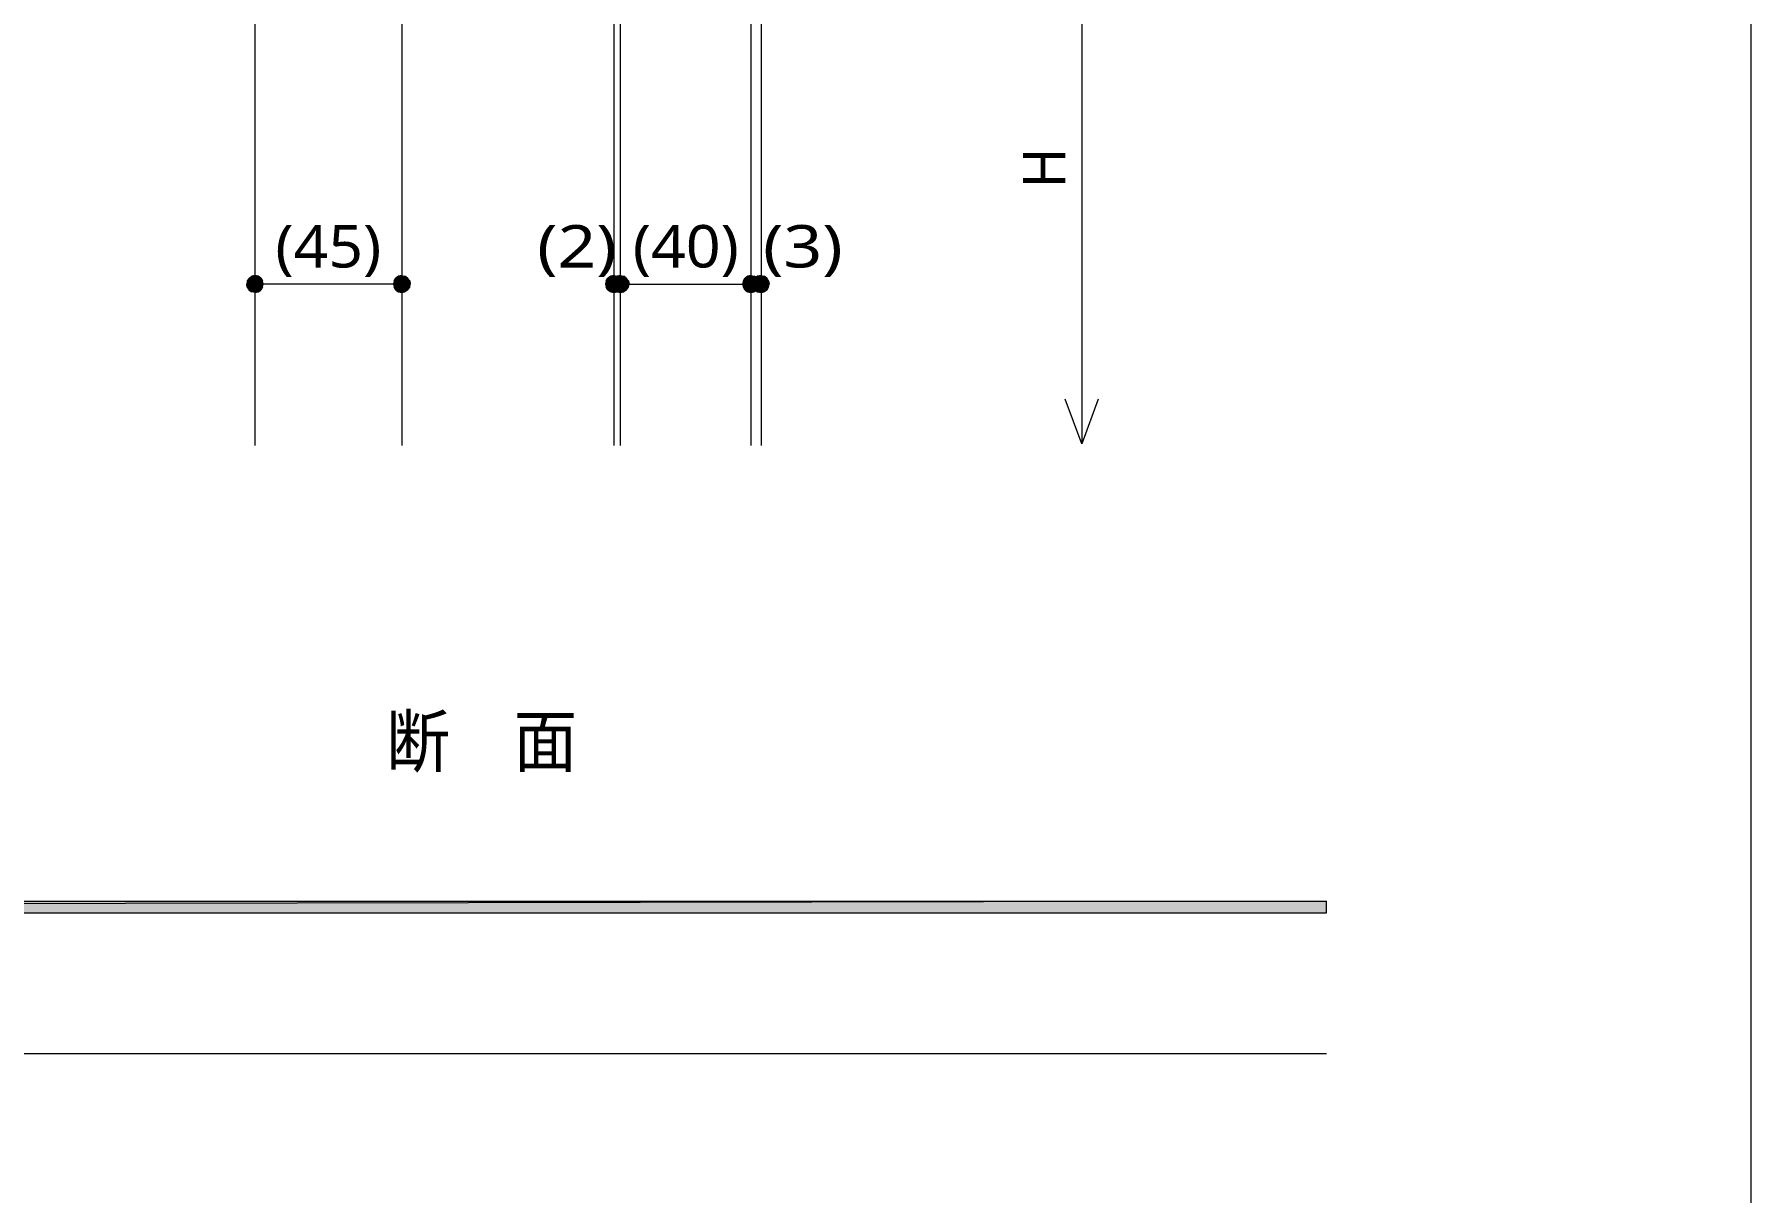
# Model space of a CAD drawing. Header units: millimetres. Extents: x 0 to 420, y 0 to 297.
# Drawn here: x 315 to 420.2, y 148.5 to 219.4 of the extents above; entities that cross this region are included whole.
import ezdxf
from ezdxf.enums import TextEntityAlignment as Align

# ---------------------------------------------------------------- set-up
doc = ezdxf.new("R2010")
doc.units = ezdxf.units.MM
doc.styles.add('kst32b', font='NotoSansJP-Variable.ttf')

msp = doc.modelspace()

# ---------------------------------------------------------------- hatches: boundary and pattern name
h = msp.add_hatch(color=7)
h.paths.add_polyline_path([(328.04, 204.34), (328, 204.13), (328.51, 204.13), (328.04, 204.34)])
h.paths.add_polyline_path([(328, 204.13), (328.51, 204.13), (328.04, 203.94), (328, 204.13)])
h.paths.add_polyline_path([(328.51, 204.13), (328.04, 203.94), (328.15, 203.77), (328.51, 204.13)])
h = msp.add_hatch(color=7)
h.paths.add_polyline_path([(328.51, 204.66), (328.32, 204.62), (328.51, 204.13), (328.51, 204.66)])
h.paths.add_polyline_path([(328.32, 204.62), (328.51, 204.13), (328.15, 204.49), (328.32, 204.62)])
h.paths.add_polyline_path([(328.51, 204.13), (328.15, 204.49), (328.04, 204.34), (328.51, 204.13)])
h = msp.add_hatch(color=7)
h.paths.add_polyline_path([(328.15, 203.77), (328.32, 203.67), (328.51, 204.13), (328.15, 203.77)])
h.paths.add_polyline_path([(328.32, 203.67), (328.51, 204.13), (328.51, 203.62), (328.32, 203.67)])
h.paths.add_polyline_path([(328.51, 204.13), (328.51, 203.62), (328.7, 203.67), (328.51, 204.13)])
for points in [[(328.7, 204.62), (328.51, 204.66), (328.51, 204.13), (328.7, 204.62)], [(337.31, 203.67), (337.5, 203.62), (337.5, 204.13), (337.31, 203.67)], [(350.31, 203.67), (350.5, 203.62), (350.5, 204.13), (350.31, 203.67)], [(350.71, 203.67), (350.9, 203.62), (350.9, 204.13), (350.71, 203.67)], [(358.71, 203.67), (358.9, 203.62), (358.9, 204.13), (358.71, 203.67)], [(359.3, 203.67), (359.52, 203.62), (359.52, 204.13), (359.3, 203.67)]]:
    msp.add_hatch(color=7).paths.add_polyline_path(points)
h = msp.add_hatch(color=7)
h.paths.add_polyline_path([(329.01, 204.13), (328.97, 204.34), (328.51, 204.13), (329.01, 204.13)])
h.paths.add_polyline_path([(328.97, 204.34), (328.51, 204.13), (328.87, 204.49), (328.97, 204.34)])
h.paths.add_polyline_path([(328.51, 204.13), (328.87, 204.49), (328.7, 204.62), (328.51, 204.13)])
h = msp.add_hatch(color=7)
h.paths.add_polyline_path([(328.7, 203.67), (328.87, 203.77), (328.51, 204.13), (328.7, 203.67)])
h.paths.add_polyline_path([(328.87, 203.77), (328.51, 204.13), (328.97, 203.94), (328.87, 203.77)])
h.paths.add_polyline_path([(328.51, 204.13), (328.97, 203.94), (329.01, 204.13), (328.51, 204.13)])
h = msp.add_hatch(color=7)
h.paths.add_polyline_path([(337.31, 204.62), (337.14, 204.49), (337.5, 204.13), (337.31, 204.62)])
h.paths.add_polyline_path([(337.14, 204.49), (337.5, 204.13), (337.04, 204.34), (337.14, 204.49)])
h.paths.add_polyline_path([(337.5, 204.13), (337.04, 204.34), (336.99, 204.13), (337.5, 204.13)])
h = msp.add_hatch(color=7)
h.paths.add_polyline_path([(336.99, 204.13), (337.04, 203.94), (337.5, 204.13), (336.99, 204.13)])
h.paths.add_polyline_path([(337.04, 203.94), (337.5, 204.13), (337.14, 203.77), (337.04, 203.94)])
h.paths.add_polyline_path([(337.5, 204.13), (337.14, 203.77), (337.31, 203.67), (337.5, 204.13)])
h = msp.add_hatch(color=7)
h.paths.add_polyline_path([(337.86, 204.49), (337.69, 204.62), (337.5, 204.13), (337.86, 204.49)])
h.paths.add_polyline_path([(337.69, 204.62), (337.5, 204.13), (337.5, 204.66), (337.69, 204.62)])
h.paths.add_polyline_path([(337.5, 204.13), (337.5, 204.66), (337.31, 204.62), (337.5, 204.13)])
h = msp.add_hatch(color=7)
h.paths.add_polyline_path([(337.99, 203.94), (338.01, 204.13), (337.5, 204.13), (337.99, 203.94)])
h.paths.add_polyline_path([(338.01, 204.13), (337.5, 204.13), (337.99, 204.34), (338.01, 204.13)])
h.paths.add_polyline_path([(337.5, 204.13), (337.99, 204.34), (337.86, 204.49), (337.5, 204.13)])
h = msp.add_hatch(color=7)
h.paths.add_polyline_path([(337.5, 203.62), (337.69, 203.67), (337.5, 204.13), (337.5, 203.62)])
h.paths.add_polyline_path([(337.69, 203.67), (337.5, 204.13), (337.86, 203.77), (337.69, 203.67)])
h.paths.add_polyline_path([(337.5, 204.13), (337.86, 203.77), (337.99, 203.94), (337.5, 204.13)])
h = msp.add_hatch(color=7)
h.paths.add_polyline_path([(350.31, 204.62), (350.14, 204.49), (350.5, 204.13), (350.31, 204.62)])
h.paths.add_polyline_path([(350.14, 204.49), (350.5, 204.13), (350.03, 204.34), (350.14, 204.49)])
h.paths.add_polyline_path([(350.5, 204.13), (350.03, 204.34), (349.99, 204.13), (350.5, 204.13)])
h = msp.add_hatch(color=7)
h.paths.add_polyline_path([(349.99, 204.13), (350.03, 203.94), (350.5, 204.13), (349.99, 204.13)])
h.paths.add_polyline_path([(350.03, 203.94), (350.5, 204.13), (350.14, 203.77), (350.03, 203.94)])
h.paths.add_polyline_path([(350.5, 204.13), (350.14, 203.77), (350.31, 203.67), (350.5, 204.13)])
h = msp.add_hatch(color=7)
h.paths.add_polyline_path([(350.88, 204.49), (350.71, 204.62), (350.5, 204.13), (350.88, 204.49)])
h.paths.add_polyline_path([(350.71, 204.62), (350.5, 204.13), (350.5, 204.66), (350.71, 204.62)])
h.paths.add_polyline_path([(350.5, 204.13), (350.5, 204.66), (350.31, 204.62), (350.5, 204.13)])
h = msp.add_hatch(color=7)
h.paths.add_polyline_path([(350.71, 204.62), (350.54, 204.49), (350.9, 204.13), (350.71, 204.62)])
h.paths.add_polyline_path([(350.54, 204.49), (350.9, 204.13), (350.44, 204.34), (350.54, 204.49)])
h.paths.add_polyline_path([(350.9, 204.13), (350.44, 204.34), (350.39, 204.13), (350.9, 204.13)])
h = msp.add_hatch(color=7)
h.paths.add_polyline_path([(350.39, 204.13), (350.44, 203.94), (350.9, 204.13), (350.39, 204.13)])
h.paths.add_polyline_path([(350.44, 203.94), (350.9, 204.13), (350.54, 203.77), (350.44, 203.94)])
h.paths.add_polyline_path([(350.9, 204.13), (350.54, 203.77), (350.71, 203.67), (350.9, 204.13)])
h = msp.add_hatch(color=7)
h.paths.add_polyline_path([(350.99, 203.94), (351.03, 204.13), (350.5, 204.13), (350.99, 203.94)])
h.paths.add_polyline_path([(351.03, 204.13), (350.5, 204.13), (350.99, 204.34), (351.03, 204.13)])
h.paths.add_polyline_path([(350.5, 204.13), (350.99, 204.34), (350.88, 204.49), (350.5, 204.13)])
h = msp.add_hatch(color=7)
h.paths.add_polyline_path([(350.5, 203.62), (350.71, 203.67), (350.5, 204.13), (350.5, 203.62)])
h.paths.add_polyline_path([(350.71, 203.67), (350.5, 204.13), (350.88, 203.77), (350.71, 203.67)])
h.paths.add_polyline_path([(350.5, 204.13), (350.88, 203.77), (350.99, 203.94), (350.5, 204.13)])
h = msp.add_hatch(color=7)
h.paths.add_polyline_path([(351.26, 204.49), (351.11, 204.62), (350.9, 204.13), (351.26, 204.49)])
h.paths.add_polyline_path([(351.11, 204.62), (350.9, 204.13), (350.9, 204.66), (351.11, 204.62)])
h.paths.add_polyline_path([(350.9, 204.13), (350.9, 204.66), (350.71, 204.62), (350.9, 204.13)])
h = msp.add_hatch(color=7)
h.paths.add_polyline_path([(351.39, 203.94), (351.43, 204.13), (350.9, 204.13), (351.39, 203.94)])
h.paths.add_polyline_path([(351.43, 204.13), (350.9, 204.13), (351.39, 204.34), (351.43, 204.13)])
h.paths.add_polyline_path([(350.9, 204.13), (351.39, 204.34), (351.26, 204.49), (350.9, 204.13)])
h = msp.add_hatch(color=7)
h.paths.add_polyline_path([(350.9, 203.62), (351.11, 203.67), (350.9, 204.13), (350.9, 203.62)])
h.paths.add_polyline_path([(351.11, 203.67), (350.9, 204.13), (351.26, 203.77), (351.11, 203.67)])
h.paths.add_polyline_path([(350.9, 204.13), (351.26, 203.77), (351.39, 203.94), (350.9, 204.13)])
h = msp.add_hatch(color=7)
h.paths.add_polyline_path([(358.71, 204.62), (358.54, 204.49), (358.9, 204.13), (358.71, 204.62)])
h.paths.add_polyline_path([(358.54, 204.49), (358.9, 204.13), (358.44, 204.34), (358.54, 204.49)])
h.paths.add_polyline_path([(358.9, 204.13), (358.44, 204.34), (358.39, 204.13), (358.9, 204.13)])
h = msp.add_hatch(color=7)
h.paths.add_polyline_path([(358.39, 204.13), (358.44, 203.94), (358.9, 204.13), (358.39, 204.13)])
h.paths.add_polyline_path([(358.44, 203.94), (358.9, 204.13), (358.54, 203.77), (358.44, 203.94)])
h.paths.add_polyline_path([(358.9, 204.13), (358.54, 203.77), (358.71, 203.67), (358.9, 204.13)])
h = msp.add_hatch(color=7)
h.paths.add_polyline_path([(359.26, 204.49), (359.09, 204.62), (358.9, 204.13), (359.26, 204.49)])
h.paths.add_polyline_path([(359.09, 204.62), (358.9, 204.13), (358.9, 204.66), (359.09, 204.62)])
h.paths.add_polyline_path([(358.9, 204.13), (358.9, 204.66), (358.71, 204.62), (358.9, 204.13)])
h = msp.add_hatch(color=7)
h.paths.add_polyline_path([(359.39, 203.94), (359.41, 204.13), (358.9, 204.13), (359.39, 203.94)])
h.paths.add_polyline_path([(359.41, 204.13), (358.9, 204.13), (359.39, 204.34), (359.41, 204.13)])
h.paths.add_polyline_path([(358.9, 204.13), (359.39, 204.34), (359.26, 204.49), (358.9, 204.13)])
h = msp.add_hatch(color=7)
h.paths.add_polyline_path([(358.9, 203.62), (359.09, 203.67), (358.9, 204.13), (358.9, 203.62)])
h.paths.add_polyline_path([(359.09, 203.67), (358.9, 204.13), (359.26, 203.77), (359.09, 203.67)])
h.paths.add_polyline_path([(358.9, 204.13), (359.26, 203.77), (359.39, 203.94), (358.9, 204.13)])
h = msp.add_hatch(color=7)
h.paths.add_polyline_path([(359.3, 204.62), (359.13, 204.49), (359.52, 204.13), (359.3, 204.62)])
h.paths.add_polyline_path([(359.13, 204.49), (359.52, 204.13), (359.03, 204.34), (359.13, 204.49)])
h.paths.add_polyline_path([(359.52, 204.13), (359.03, 204.34), (358.99, 204.13), (359.52, 204.13)])
h = msp.add_hatch(color=7)
h.paths.add_polyline_path([(358.99, 204.13), (359.03, 203.94), (359.52, 204.13), (358.99, 204.13)])
h.paths.add_polyline_path([(359.03, 203.94), (359.52, 204.13), (359.13, 203.77), (359.03, 203.94)])
h.paths.add_polyline_path([(359.52, 204.13), (359.13, 203.77), (359.3, 203.67), (359.52, 204.13)])
h = msp.add_hatch(color=7)
h.paths.add_polyline_path([(359.88, 204.49), (359.71, 204.62), (359.52, 204.13), (359.88, 204.49)])
h.paths.add_polyline_path([(359.71, 204.62), (359.52, 204.13), (359.52, 204.66), (359.71, 204.62)])
h.paths.add_polyline_path([(359.52, 204.13), (359.52, 204.66), (359.3, 204.62), (359.52, 204.13)])
h = msp.add_hatch(color=7)
h.paths.add_polyline_path([(359.98, 203.94), (360.02, 204.13), (359.52, 204.13), (359.98, 203.94)])
h.paths.add_polyline_path([(360.02, 204.13), (359.52, 204.13), (359.98, 204.34), (360.02, 204.13)])
h.paths.add_polyline_path([(359.52, 204.13), (359.98, 204.34), (359.88, 204.49), (359.52, 204.13)])
h = msp.add_hatch(color=7)
h.paths.add_polyline_path([(359.52, 203.62), (359.71, 203.67), (359.52, 204.13), (359.52, 203.62)])
h.paths.add_polyline_path([(359.71, 203.67), (359.52, 204.13), (359.88, 203.77), (359.71, 203.67)])
h.paths.add_polyline_path([(359.52, 204.13), (359.88, 203.77), (359.98, 203.94), (359.52, 204.13)])
h = msp.add_hatch(color=7)
h.paths.add_polyline_path([(394.17, 165.63), (394.17, 166.33), (26.18, 165.63), (394.17, 165.63)])
h.paths.add_polyline_path([(394.17, 166.33), (26.18, 165.63), (26.18, 166.33), (394.17, 166.33)])

# ---------------------------------------------------------------- linework, layer by layer
at = {"lineweight": 13}
msp.add_lwpolyline([(0.19, 0), (0.19, 296.97), (420.16, 296.97), (420.16, 0)], close=True, dxfattribs=at)
for points in [[(328.51, 229.93), (328.51, 194.25)], [(359.52, 229.93), (359.52, 194.25)], [(350.9, 194.25), (350.9, 228.54)], [(358.9, 228.54), (358.9, 194.25)], [(337.5, 227.54), (337.5, 194.25)], [(350.5, 227.54), (350.5, 194.25)], [(371.31, 227.25), (379.18, 227.25), (379.18, 194.35)], [(337.5, 208.53), (337.5, 204.11)], [(337.5, 204.13), (328.51, 204.13)], [(350.5, 204.13), (350.9, 204.13), (358.9, 204.13), (359.52, 204.13)], [(380.17, 197.08), (379.18, 194.35), (378.16, 197.08)], [(394.17, 156.99), (26.18, 156.99)]]:
    msp.add_lwpolyline(points, dxfattribs=at)
at = {"lineweight": 0}
for points in [[(328.04, 204.34), (328, 204.13), (328.51, 204.13)], [(328, 204.13), (328.51, 204.13), (328.04, 203.94)], [(328.51, 204.13), (328.15, 204.49), (328.04, 204.34)], [(328.51, 204.13), (328.04, 203.94), (328.15, 203.77)], [(328.32, 204.62), (328.51, 204.13), (328.15, 204.49)], [(328.15, 203.77), (328.32, 203.67), (328.51, 204.13)], [(328.51, 204.66), (328.32, 204.62), (328.51, 204.13)], [(328.32, 203.67), (328.51, 204.13), (328.51, 203.62)], [(328.7, 204.62), (328.51, 204.66), (328.51, 204.13)], [(328.51, 204.13), (328.87, 204.49), (328.7, 204.62)], [(328.97, 204.34), (328.51, 204.13), (328.87, 204.49)], [(329.01, 204.13), (328.97, 204.34), (328.51, 204.13)], [(328.51, 204.13), (328.51, 203.62), (328.7, 203.67)], [(328.7, 203.67), (328.87, 203.77), (328.51, 204.13)], [(328.87, 203.77), (328.51, 204.13), (328.97, 203.94)], [(328.51, 204.13), (328.97, 203.94), (329.01, 204.13)], [(337.5, 204.13), (337.04, 204.34), (336.99, 204.13)], [(336.99, 204.13), (337.04, 203.94), (337.5, 204.13)], [(337.14, 204.49), (337.5, 204.13), (337.04, 204.34)], [(337.04, 203.94), (337.5, 204.13), (337.14, 203.77)], [(337.31, 204.62), (337.14, 204.49), (337.5, 204.13)], [(337.5, 204.13), (337.14, 203.77), (337.31, 203.67)], [(337.5, 204.13), (337.5, 204.66), (337.31, 204.62)], [(337.31, 203.67), (337.5, 203.62), (337.5, 204.13)], [(337.69, 204.62), (337.5, 204.13), (337.5, 204.66)], [(337.86, 204.49), (337.69, 204.62), (337.5, 204.13)], [(337.5, 204.13), (337.99, 204.34), (337.86, 204.49)], [(338.01, 204.13), (337.5, 204.13), (337.99, 204.34)], [(337.5, 203.62), (337.69, 203.67), (337.5, 204.13)], [(337.69, 203.67), (337.5, 204.13), (337.86, 203.77)], [(337.5, 204.13), (337.86, 203.77), (337.99, 203.94)], [(337.99, 203.94), (338.01, 204.13), (337.5, 204.13)], [(350.5, 204.13), (350.03, 204.34), (349.99, 204.13)], [(349.99, 204.13), (350.03, 203.94), (350.5, 204.13)], [(350.14, 204.49), (350.5, 204.13), (350.03, 204.34)], [(350.03, 203.94), (350.5, 204.13), (350.14, 203.77)], [(350.31, 204.62), (350.14, 204.49), (350.5, 204.13)], [(350.5, 204.13), (350.14, 203.77), (350.31, 203.67)], [(350.5, 204.13), (350.5, 204.66), (350.31, 204.62)], [(350.31, 203.67), (350.5, 203.62), (350.5, 204.13)], [(350.9, 204.13), (350.44, 204.34), (350.39, 204.13)], [(350.39, 204.13), (350.44, 203.94), (350.9, 204.13)], [(350.54, 204.49), (350.9, 204.13), (350.44, 204.34)], [(350.44, 203.94), (350.9, 204.13), (350.54, 203.77)], [(350.71, 204.62), (350.5, 204.13), (350.5, 204.66)], [(350.88, 204.49), (350.71, 204.62), (350.5, 204.13)], [(350.5, 204.13), (350.99, 204.34), (350.88, 204.49)], [(351.03, 204.13), (350.5, 204.13), (350.99, 204.34)], [(350.5, 203.62), (350.71, 203.67), (350.5, 204.13)], [(350.71, 203.67), (350.5, 204.13), (350.88, 203.77)], [(350.5, 204.13), (350.88, 203.77), (350.99, 203.94)], [(350.99, 203.94), (351.03, 204.13), (350.5, 204.13)], [(350.71, 204.62), (350.54, 204.49), (350.9, 204.13)], [(350.9, 204.13), (350.54, 203.77), (350.71, 203.67)], [(350.9, 204.13), (350.9, 204.66), (350.71, 204.62)], [(350.71, 203.67), (350.9, 203.62), (350.9, 204.13)], [(351.11, 204.62), (350.9, 204.13), (350.9, 204.66)], [(351.26, 204.49), (351.11, 204.62), (350.9, 204.13)], [(350.9, 204.13), (351.39, 204.34), (351.26, 204.49)], [(351.43, 204.13), (350.9, 204.13), (351.39, 204.34)], [(350.9, 203.62), (351.11, 203.67), (350.9, 204.13)], [(351.11, 203.67), (350.9, 204.13), (351.26, 203.77)], [(350.9, 204.13), (351.26, 203.77), (351.39, 203.94)], [(351.39, 203.94), (351.43, 204.13), (350.9, 204.13)], [(358.9, 204.13), (358.44, 204.34), (358.39, 204.13)], [(358.39, 204.13), (358.44, 203.94), (358.9, 204.13)], [(358.54, 204.49), (358.9, 204.13), (358.44, 204.34)], [(358.44, 203.94), (358.9, 204.13), (358.54, 203.77)], [(358.71, 204.62), (358.54, 204.49), (358.9, 204.13)], [(358.9, 204.13), (358.54, 203.77), (358.71, 203.67)], [(358.9, 204.13), (358.9, 204.66), (358.71, 204.62)], [(358.71, 203.67), (358.9, 203.62), (358.9, 204.13)], [(359.09, 204.62), (358.9, 204.13), (358.9, 204.66)], [(359.26, 204.49), (359.09, 204.62), (358.9, 204.13)], [(358.9, 204.13), (359.39, 204.34), (359.26, 204.49)], [(359.41, 204.13), (358.9, 204.13), (359.39, 204.34)], [(358.9, 203.62), (359.09, 203.67), (358.9, 204.13)], [(359.09, 203.67), (358.9, 204.13), (359.26, 203.77)], [(358.9, 204.13), (359.26, 203.77), (359.39, 203.94)], [(359.39, 203.94), (359.41, 204.13), (358.9, 204.13)], [(359.52, 204.13), (359.03, 204.34), (358.99, 204.13)], [(358.99, 204.13), (359.03, 203.94), (359.52, 204.13)], [(359.13, 204.49), (359.52, 204.13), (359.03, 204.34)], [(359.03, 203.94), (359.52, 204.13), (359.13, 203.77)], [(359.3, 204.62), (359.13, 204.49), (359.52, 204.13)], [(359.52, 204.13), (359.13, 203.77), (359.3, 203.67)], [(359.52, 204.13), (359.52, 204.66), (359.3, 204.62)], [(359.3, 203.67), (359.52, 203.62), (359.52, 204.13)], [(359.71, 204.62), (359.52, 204.13), (359.52, 204.66)], [(359.88, 204.49), (359.71, 204.62), (359.52, 204.13)], [(359.52, 204.13), (359.98, 204.34), (359.88, 204.49)], [(360.02, 204.13), (359.52, 204.13), (359.98, 204.34)], [(359.52, 203.62), (359.71, 203.67), (359.52, 204.13)], [(359.71, 203.67), (359.52, 204.13), (359.88, 203.77)], [(359.52, 204.13), (359.88, 203.77), (359.98, 203.94)], [(359.98, 203.94), (360.02, 204.13), (359.52, 204.13)], [(394.17, 165.63), (394.17, 166.33), (26.18, 165.63)], [(394.17, 166.33), (26.18, 165.63), (26.18, 166.33)]]:
    msp.add_lwpolyline(points, close=True, dxfattribs=at)

# ---------------------------------------------------------------- texts
at = {"style": 'kst32b'}
msp.add_text('H', height=2.6, rotation=90, dxfattribs=at).set_placement((378.16, 209.99))
for s, height, p, p2 in [('(45)', 2.599, (329.76, 205.15), (336.25, 205.15)), ('(2)', 2.599, (345.8, 205.15), (350.67, 205.15)), ('(40)', 2.599, (351.66, 205.15), (358.16, 205.15)), ('(3)', 2.599, (359.64, 205.15), (364.52, 205.15)), ('断\u3000面', 3.119, (336.55, 174.58), (348.25, 174.58))]:
    msp.add_text(s, height=height, dxfattribs=at).set_placement(p, p2, align=Align.FIT)

doc.saveas('drawing.dxf')
